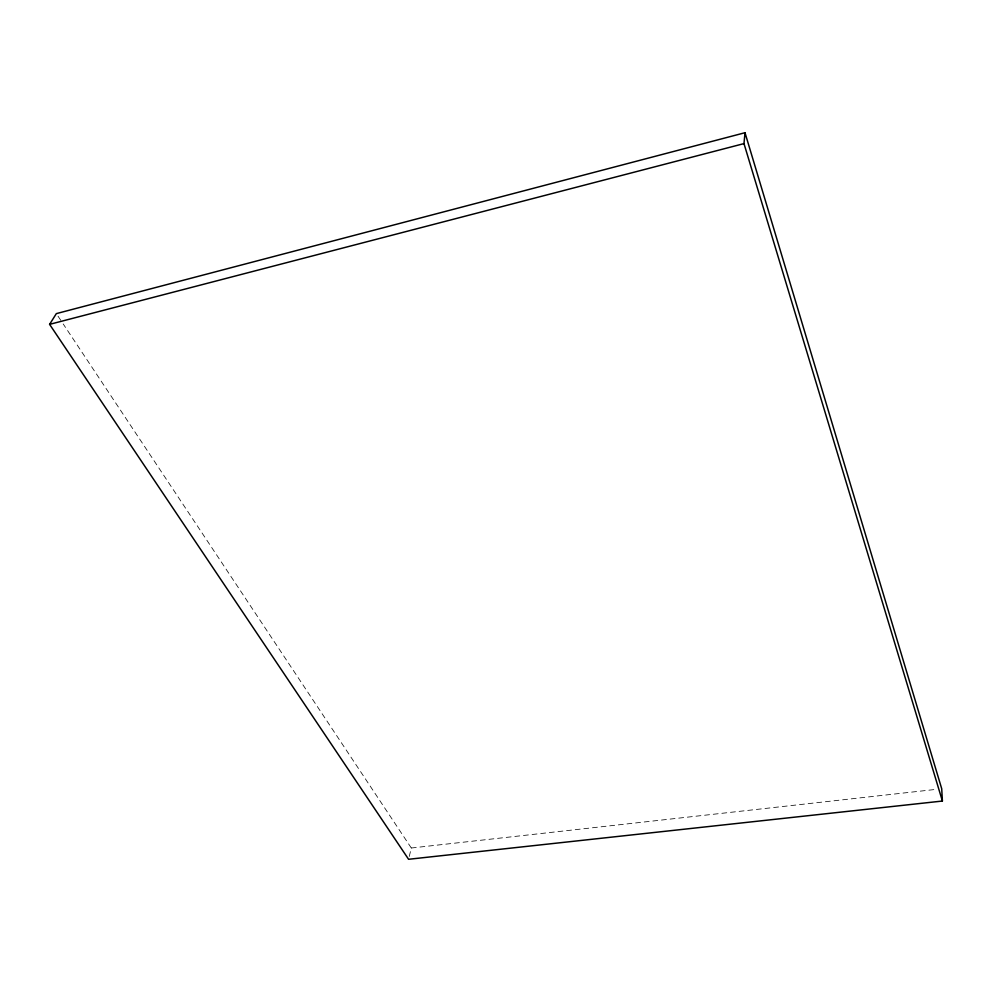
<?xml version="1.0" encoding="UTF-8"?>
<svg xmlns="http://www.w3.org/2000/svg" width="992" height="992" viewBox="0 0 992 992"><rect width="100%" height="100%" fill="white"/><g stroke="black" fill="none" stroke-linecap="round" stroke-linejoin="round"><path stroke-width="0.74" stroke-dasharray="4.96 3.72" d="M409.262 856.456L411.308 848.011L63.19 323.95M411.308 848.011L935.568 789.434M58.044 316.2L62.335 322.648"/><path stroke-width="1.49" d="M942.4 801.04L743.988 143.604L745.004 132.717L56.333 313.621L49.6 324.359L408.58 859.283L942.4 801.04L941.718 788.752L745.004 132.717M49.6 324.359L743.988 143.604"/></g></svg>
